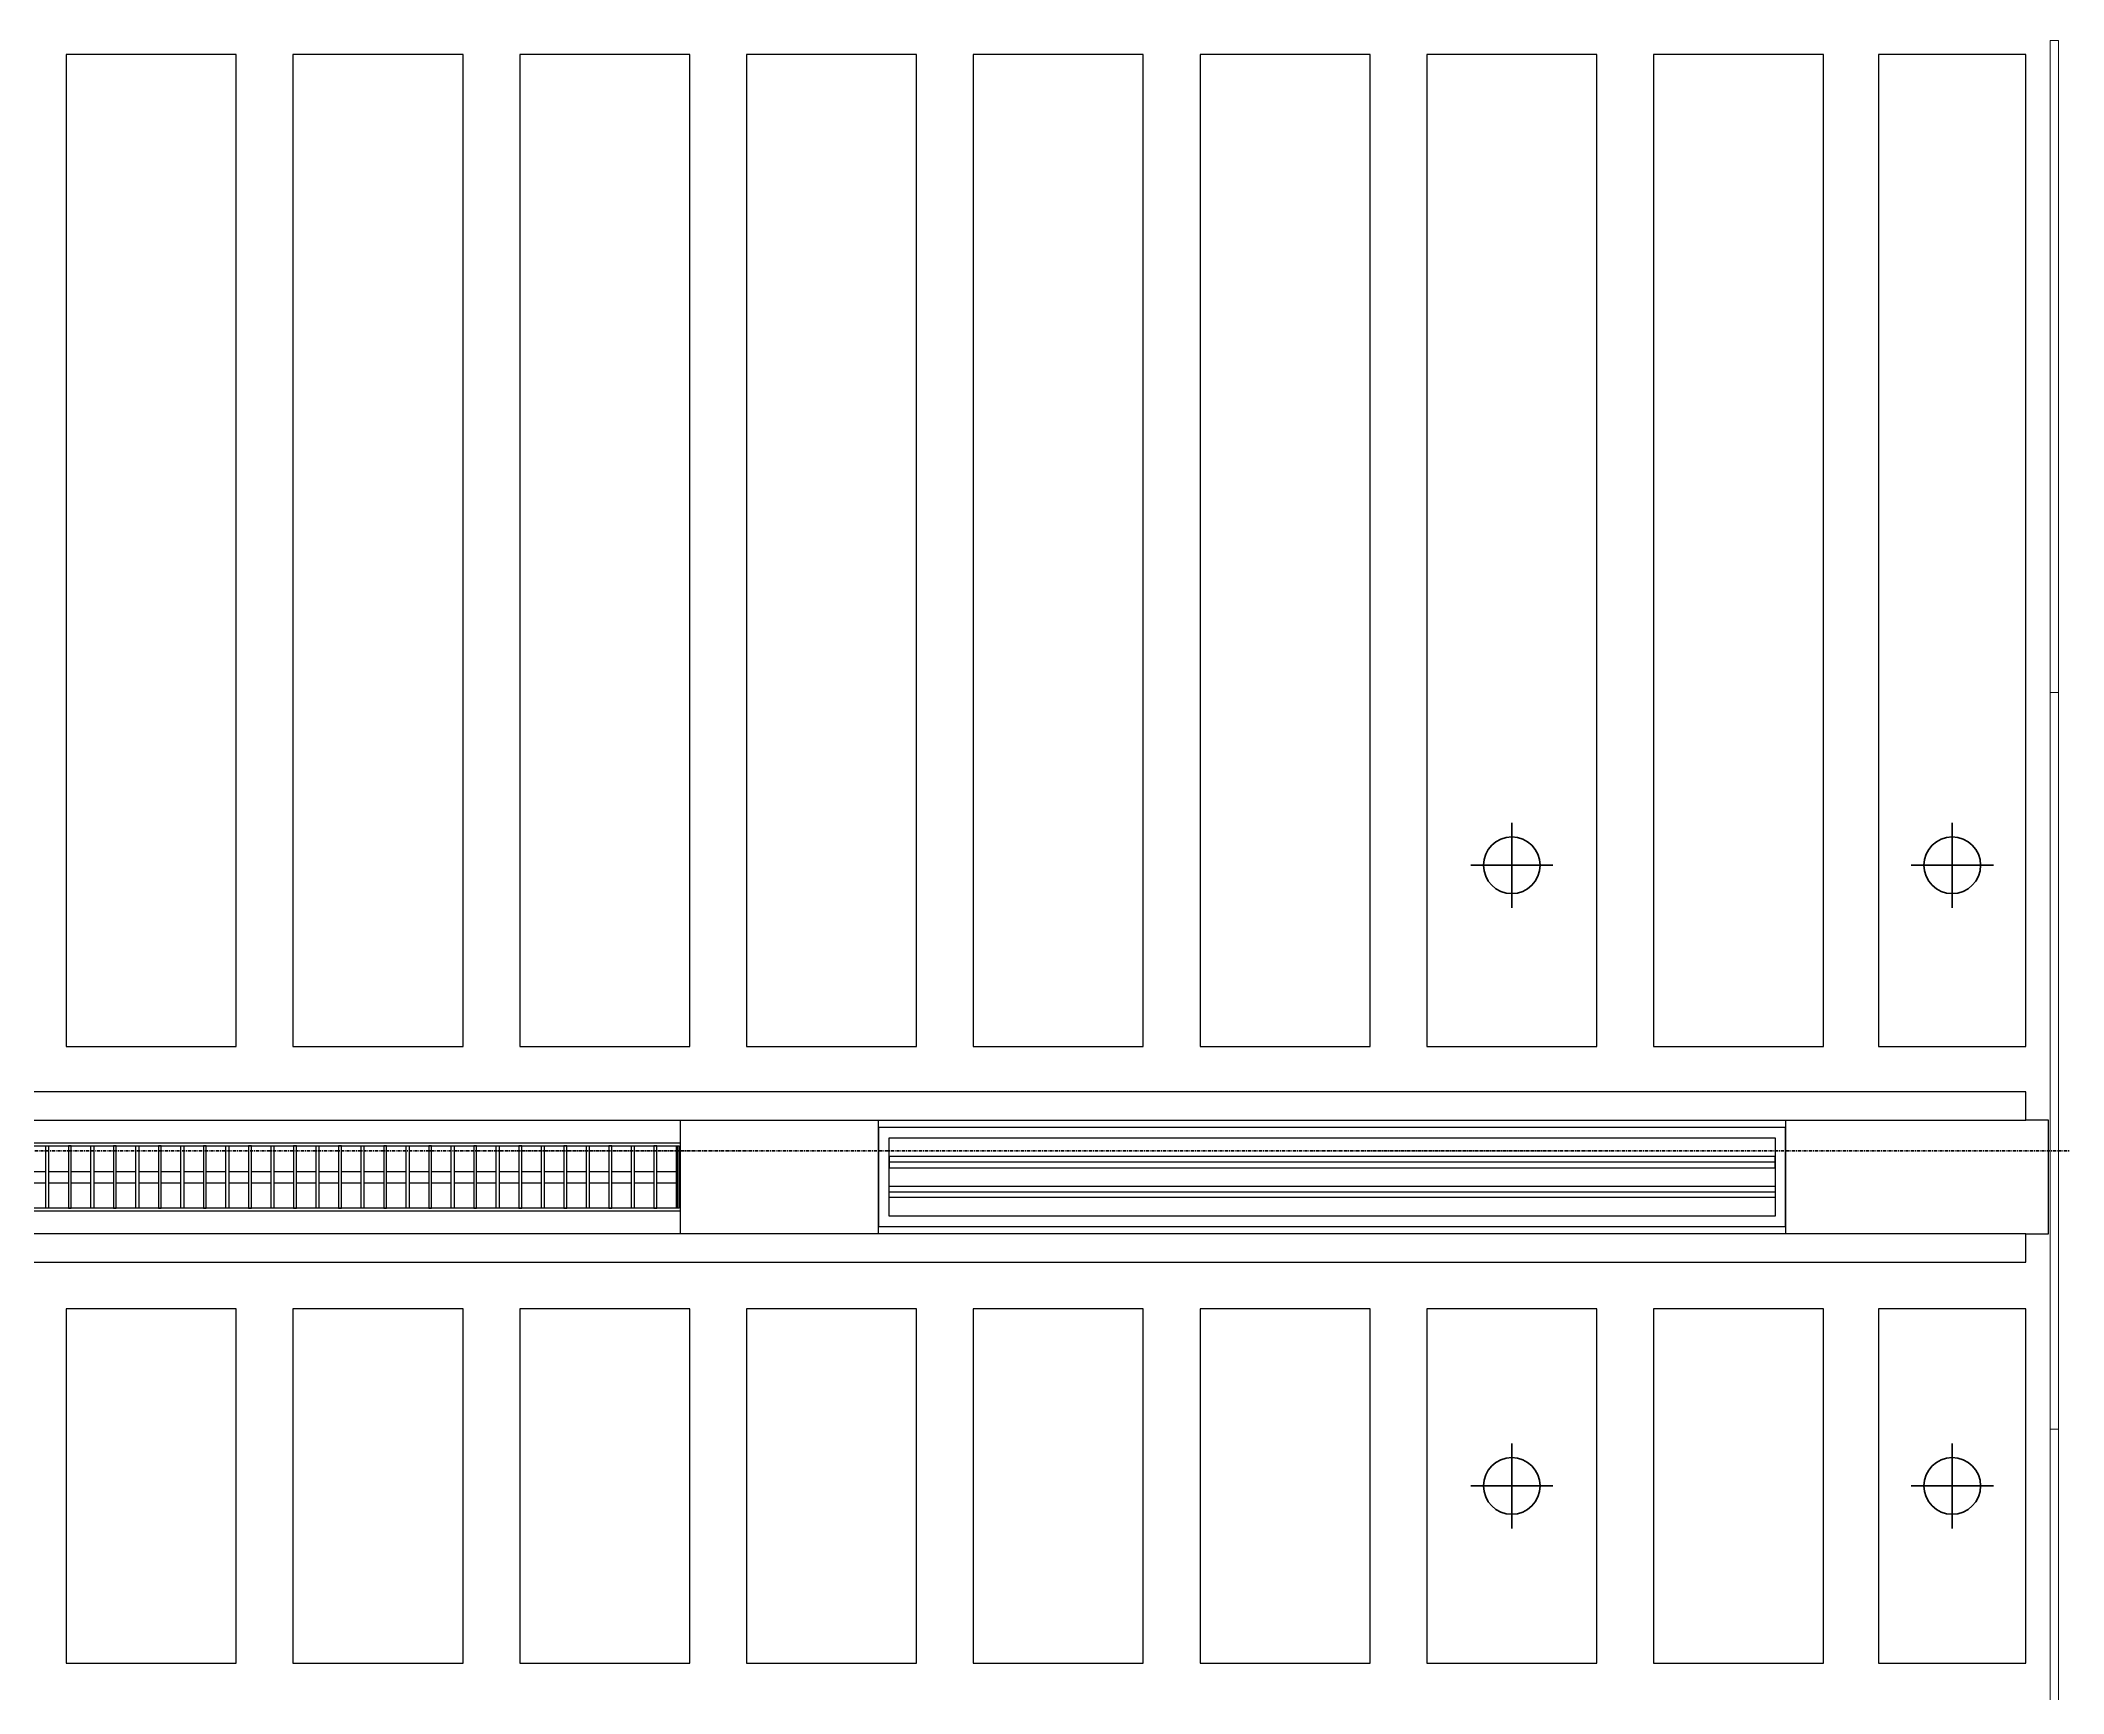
# Model space of a CAD drawing. Header units: millimetres. Extents: x -920231 to -841213, y -17301 to 22361.
# Drawn here: x -853260 to -849691, y 4183 to 7099 of the extents above; entities that cross this region are included whole.
import ezdxf
from ezdxf.enums import TextEntityAlignment as Align
from ezdxf.xclip import XClip

# ---------------------------------------------------------------- set-up
doc = ezdxf.new("R2010")
doc.units = ezdxf.units.MM
doc.header["$XCLIPFRAME"] = 0
doc.linetypes.add('DPA_Grid _ Level 100', pattern=[10, 5.5, -1.6, 1.3, -1.6])
for name, color, linetype in [('000 - WIPEOUT', 250, 'Continuous'), ('001 - ASCESSORIES', 251, 'Continuous'), ('A04_TUBE SERIES', 2, 'Continuous'), ('A11_ALU.SOLID SHEET', 2, 'Continuous')]:
    doc.layers.add(name, color=color, linetype=linetype)
for name, color, linetype, lineweight in [('008 - LIGHTING', 1, 'Continuous', 9), ('A-DETL-GENF', 2, 'Continuous', 35), ('A-GLAZ-CURT', 2, 'Continuous', 9), ('E-LITE-EQPM', 2, 'Continuous', 35), ('G-ANNO-SECL', 3, 'Continuous', 9)]:
    doc.layers.add(name, color=color, linetype=linetype, lineweight=lineweight)

# ---------------------------------------------------------------- blocks, each defined once
blk = doc.blocks.new('System Panel - W-06 Feature Wall Printed Pattern-18610042-4230-01 ENLARGED MULTI-PURPOSE LEVEL - REFLECTED CEILING PLAN - SHEET 1')
at = {"layer": 'A-GLAZ-CURT'}
for p, q in [((-575, -57.5), (-575, -42.5)), ((-575, -42.5), (575, -42.5)), ((575, -57.5), (-575, -57.5)), ((575, -42.5), (575, -57.5))]:
    blk.add_line(p, q, dxfattribs=at)
blk = doc.blocks.new('System Panel - W-06 Feature Wall Printed Pattern-18610021-4230-01 ENLARGED MULTI-PURPOSE LEVEL - REFLECTED CEILING PLAN - SHEET 1')
at = {"layer": 'A-GLAZ-CURT'}
for p, q in [((-650, -57.5), (-650, -42.5)), ((-650, -42.5), (650, -42.5)), ((650, -57.5), (-650, -57.5)), ((650, -42.5), (650, -57.5))]:
    blk.add_line(p, q, dxfattribs=at)
blk = doc.blocks.new('System Panel - W-06 Feature Wall Printed Pattern-18610043-4230-01 ENLARGED MULTI-PURPOSE LEVEL - REFLECTED CEILING PLAN - SHEET 1')
at = {"layer": 'A-GLAZ-CURT'}
for p, q in [((-260, -57.5), (-260, -42.5)), ((-260, -42.5), (260, -42.5)), ((260, -57.5), (-260, -57.5)), ((260, -42.5), (260, -57.5))]:
    blk.add_line(p, q, dxfattribs=at)
blk = doc.blocks.new('*U1801')
blk.add_wipeout([(-25, 0), (25, 0), (25, 21100), (-25, 21100)]).dxf.layer = '000 - WIPEOUT'
at = {"layer": 'A04_TUBE SERIES', "color": 0}
blk.add_lwpolyline([(-25, 0), (25, 0), (25, 21100), (-25, 21100)], close=True, dxfattribs=at)
at = {"layer": 'Defpoints', "color": 250, "flags": 1}
blk.add_attdef('EXTR.OVL-LENGTH_', (-33.1, -9), '', height=5, dxfattribs=at)
blk = doc.blocks.new('*U1800')
blk.add_wipeout([(-25, 0), (25, 0), (25, 21100), (-25, 21100)]).dxf.layer = '000 - WIPEOUT'
at = {"layer": 'A04_TUBE SERIES', "color": 0}
blk.add_lwpolyline([(-25, 0), (25, 0), (25, 21100), (-25, 21100)], close=True, dxfattribs=at)
at = {"layer": 'Defpoints', "color": 250, "flags": 1}
blk.add_attdef('EXTR.OVL-LENGTH_', (-33.1, -9), '', height=5, dxfattribs=at)
blk = doc.blocks.new('*U1799')
at = {"color": 1}
blk.add_wipeout([(600, -60), (-600, -60), (-600, 60), (600, 60)], dxfattribs=at).dxf.layer = '000 - WIPEOUT'
at = {"layer": '001 - ASCESSORIES', "color": 0}
blk.add_lwpolyline([(600, -60), (-600, -60), (-600, 60), (600, 60)], close=True, dxfattribs=at)
at = {"layer": '001 - ASCESSORIES'}
for points in [[(-593.5, -55), (-598.5, -55), (-598.5, 55), (-593.5, 55)], [(595, -55), (-595, -55), (-595, 55), (595, 55)], [(-558.8, -55), (-553.8, -55), (-553.8, 55), (-558.8, 55)], [(-514, -55), (-519, -55), (-519, 55), (-514, 55)], [(-479.3, -55), (-474.3, -55), (-474.3, 55), (-479.3, 55)], [(-434.6, -55), (-439.6, -55), (-439.6, 55), (-434.6, 55)], [(-399.8, -55), (-394.8, -55), (-394.8, 55), (-399.8, 55)], [(-355.1, -55), (-360.1, -55), (-360.1, 55), (-355.1, 55)], [(-320.4, -55), (-315.4, -55), (-315.4, 55), (-320.4, 55)], [(-275.6, -55), (-280.6, -55), (-280.6, 55), (-275.6, 55)], [(-240.9, -55), (-235.9, -55), (-235.9, 55), (-240.9, 55)], [(-196.2, -55), (-201.2, -55), (-201.2, 55), (-196.2, 55)], [(-161.4, -55), (-156.4, -55), (-156.4, 55), (-161.4, 55)], [(-116.7, -55), (-121.7, -55), (-121.7, 55), (-116.7, 55)], [(-82, -55), (-77, -55), (-77, 55), (-82, 55)], [(-37.2, -55), (-42.2, -55), (-42.2, 55), (-37.2, 55)], [(-2.5, -55), (2.5, -55), (2.5, 55), (-2.5, 55)], [(42.2, -55), (37.2, -55), (37.2, 55), (42.2, 55)], [(77, -55), (82, -55), (82, 55), (77, 55)], [(121.7, -55), (116.7, -55), (116.7, 55), (121.7, 55)], [(156.4, -55), (161.4, -55), (161.4, 55), (156.4, 55)], [(201.2, -55), (196.2, -55), (196.2, 55), (201.2, 55)], [(235.9, -55), (240.9, -55), (240.9, 55), (235.9, 55)], [(280.6, -55), (275.6, -55), (275.6, 55), (280.6, 55)], [(315.4, -55), (320.4, -55), (320.4, 55), (315.4, 55)], [(360.1, -55), (355.1, -55), (355.1, 55), (360.1, 55)], [(394.8, -55), (399.8, -55), (399.8, 55), (394.8, 55)], [(439.6, -55), (434.6, -55), (434.6, 55), (439.6, 55)], [(474.3, -55), (479.3, -55), (479.3, 55), (474.3, 55)], [(519, -55), (514, -55), (514, 55), (519, 55)], [(553.8, -55), (558.8, -55), (558.8, 55), (553.8, 55)], [(598.5, -55), (593.5, -55), (593.5, 55), (598.5, 55)]]:
    blk.add_lwpolyline(points, close=True, dxfattribs=at)
for points in [[(-593.5, 10), (-558.8, 10)], [(-553.8, 10), (-519, 10)], [(-514, 10), (-479.3, 10)], [(-474.3, 10), (-439.6, 10)], [(-434.6, 10), (-399.8, 10)], [(-394.8, 10), (-360.1, 10)], [(-355.1, 10), (-320.4, 10)], [(-315.4, 10), (-280.6, 10)], [(-275.6, 10), (-240.9, 10)], [(-235.9, 10), (-201.2, 10)], [(-196.2, 10), (-161.4, 10)], [(-156.4, 10), (-121.7, 10)], [(-116.7, 10), (-82, 10)], [(-77, 10), (-42.2, 10)], [(-37.2, 10), (-2.5, 10)], [(2.5, 10), (37.2, 10)], [(42.2, 10), (77, 10)], [(82, 10), (116.7, 10)], [(121.7, 10), (156.4, 10)], [(161.4, 10), (196.2, 10)], [(201.2, 10), (235.9, 10)], [(240.9, 10), (275.6, 10)], [(280.6, 10), (315.4, 10)], [(320.4, 10), (355.1, 10)], [(360.1, 10), (394.8, 10)], [(399.8, 10), (434.6, 10)], [(439.6, 10), (474.3, 10)], [(479.3, 10), (514, 10)], [(519, 10), (553.8, 10)], [(558.8, 10), (593.5, 10)], [(-593.5, -10), (-558.8, -10)], [(-553.8, -10), (-519, -10)], [(-514, -10), (-479.3, -10)], [(-474.3, -10), (-439.6, -10)], [(-434.6, -10), (-399.8, -10)], [(-394.8, -10), (-360.1, -10)], [(-355.1, -10), (-320.4, -10)], [(-315.4, -10), (-280.6, -10)], [(-275.6, -10), (-240.9, -10)], [(-235.9, -10), (-201.2, -10)], [(-196.2, -10), (-161.4, -10)], [(-156.4, -10), (-121.7, -10)], [(-116.7, -10), (-82, -10)], [(-77, -10), (-42.2, -10)], [(-37.2, -10), (-2.5, -10)], [(2.5, -10), (37.2, -10)], [(42.2, -10), (77, -10)], [(82, -10), (116.7, -10)], [(121.7, -10), (156.4, -10)], [(161.4, -10), (196.2, -10)], [(201.2, -10), (235.9, -10)], [(240.9, -10), (275.6, -10)], [(280.6, -10), (315.4, -10)], [(320.4, -10), (355.1, -10)], [(360.1, -10), (394.8, -10)], [(399.8, -10), (434.6, -10)], [(439.6, -10), (474.3, -10)], [(479.3, -10), (514, -10)], [(519, -10), (553.8, -10)], [(558.8, -10), (593.5, -10)]]:
    blk.add_lwpolyline(points, dxfattribs=at)
blk = doc.blocks.new('*U1755')
at = {"layer": '001 - ASCESSORIES', "color": 0, "linetype": 'ByBlock'}
blk.add_lwpolyline([(800, 87.5), (-800, 87.5), (-800, -87.5), (800, -87.5)], close=True, dxfattribs=at)
at = {"layer": '001 - ASCESSORIES', "linetype": 'ByBlock'}
for points in [[(-781.5, 69), (781.5, 69), (781.5, -69), (-781.5, -69)], [(781.5, 36.3), (-781.5, 36.3), (-781.5, 16.3), (781.5, 16.3)], [(-781.5, -16.3), (781.5, -16.3), (781.5, -36.3), (-781.5, -36.3)]]:
    blk.add_lwpolyline(points, close=True, dxfattribs=at)
for points in [[(781.5, 26.3), (-781.5, 26.3)], [(-781.5, -26.3), (781.5, -26.3)]]:
    blk.add_lwpolyline(points, dxfattribs=at)
blk = doc.blocks.new('*U1862')
blk.add_point((0, 0))
at = {"layer": 'Defpoints', "color": 250}
blk.add_text('AL.SHEET-HAT-TYPE-C', height=7, rotation=270, dxfattribs=at).set_placement((15, 0), align=Align.BOTTOM_CENTER)
blk.add_wipeout([(0, -100), (350, -100), (350, 100), (0, 100)]).dxf.layer = '000 - WIPEOUT'
at = {"layer": 'A11_ALU.SOLID SHEET', "color": 0}
blk.add_lwpolyline([(0, -100), (350, -100), (350, 100), (0, 100)], close=True, dxfattribs=at)
blk = doc.blocks.new('*U1961')
blk.add_point((0, 0))
at = {"layer": 'Defpoints', "color": 250}
blk.add_text('AL.SHEET-HAT-TYPE-C', height=7, rotation=270, dxfattribs=at).set_placement((15, 0), align=Align.BOTTOM_CENTER)
blk.add_wipeout([(0, -100), (464, -100), (464, 100), (0, 100)]).dxf.layer = '000 - WIPEOUT'
at = {"layer": 'A11_ALU.SOLID SHEET', "color": 0}
blk.add_lwpolyline([(0, -100), (464, -100), (464, 100), (0, 100)], close=True, dxfattribs=at)
blk = doc.blocks.new('*U1929')
at = {"color": 3}
for points in [[(-875, -7050), (875, -7050), (875, -7350), (-875, -7350)], [(-875, -7450), (875, -7450), (875, -7750), (-875, -7750)], [(-875, -7850), (875, -7850), (875, -8150), (-875, -8150)], [(-875, -8250), (875, -8250), (875, -8550), (-875, -8550)], [(-875, -8650), (875, -8650), (875, -8950), (-875, -8950)], [(-875, -9050), (875, -9050), (875, -9350), (-875, -9350)], [(-875, -9450), (875, -9450), (875, -9750), (-875, -9750)], [(-875, -9850), (875, -9850), (875, -10150), (-875, -10150)]]:
    blk.add_wipeout(points, dxfattribs=at).dxf.layer = '000 - WIPEOUT'
at = {"layer": 'A11_ALU.SOLID SHEET', "color": 0, "linetype": 'ByBlock'}
for points in [[(-875, -7350), (875, -7350), (875, -7050), (-875, -7050)], [(-875, -7750), (875, -7750), (875, -7450), (-875, -7450)], [(-875, -8150), (875, -8150), (875, -7850), (-875, -7850)], [(-875, -8550), (875, -8550), (875, -8250), (-875, -8250)], [(-875, -8950), (875, -8950), (875, -8650), (-875, -8650)], [(-875, -9350), (875, -9350), (875, -9050), (-875, -9050)], [(-875, -9750), (875, -9750), (875, -9450), (-875, -9450)], [(-875, -10150), (875, -10150), (875, -9850), (-875, -9850)]]:
    blk.add_lwpolyline(points, close=True, dxfattribs=at)
blk = doc.blocks.new('*U1930')
at = {"color": 3}
for points in [[(-312.5, -7050), (312.5, -7050), (312.5, -7350), (-312.5, -7350)], [(-312.5, -7450), (312.5, -7450), (312.5, -7750), (-312.5, -7750)], [(-312.5, -7850), (312.5, -7850), (312.5, -8150), (-312.5, -8150)], [(-312.5, -8250), (312.5, -8250), (312.5, -8550), (-312.5, -8550)], [(-312.5, -8650), (312.5, -8650), (312.5, -8950), (-312.5, -8950)], [(-312.5, -9050), (312.5, -9050), (312.5, -9350), (-312.5, -9350)], [(-312.5, -9450), (312.5, -9450), (312.5, -9750), (-312.5, -9750)], [(-312.5, -9850), (312.5, -9850), (312.5, -10150), (-312.5, -10150)]]:
    blk.add_wipeout(points, dxfattribs=at).dxf.layer = '000 - WIPEOUT'
at = {"layer": 'A11_ALU.SOLID SHEET', "color": 0, "linetype": 'ByBlock'}
for points in [[(-312.5, -7350), (312.5, -7350), (312.5, -7050), (-312.5, -7050)], [(-312.5, -7750), (312.5, -7750), (312.5, -7450), (-312.5, -7450)], [(-312.5, -8150), (312.5, -8150), (312.5, -7850), (-312.5, -7850)], [(-312.5, -8550), (312.5, -8550), (312.5, -8250), (-312.5, -8250)], [(-312.5, -8950), (312.5, -8950), (312.5, -8650), (-312.5, -8650)], [(-312.5, -9350), (312.5, -9350), (312.5, -9050), (-312.5, -9050)], [(-312.5, -9750), (312.5, -9750), (312.5, -9450), (-312.5, -9450)], [(-312.5, -10150), (312.5, -10150), (312.5, -9850), (-312.5, -9850)]]:
    blk.add_lwpolyline(points, close=True, dxfattribs=at)
blk = doc.blocks.new('*U1825')
at = {"layer": 'Defpoints'}
blk.add_point((0, 0), dxfattribs=at)
blk.add_wipeout([(875, 250), (875, 510), (-875, 510), (-875, 250)]).dxf.layer = '000 - WIPEOUT'
at = {"layer": 'A11_ALU.SOLID SHEET', "color": 0}
blk.add_lwpolyline([(875, 250), (875, 510), (-875, 510), (-875, 250)], close=True, dxfattribs=at)
at = {"layer": 'Defpoints'}
blk.add_point((0, 400), dxfattribs=at)
blk = doc.blocks.new('*U1826')
at = {"layer": 'Defpoints'}
blk.add_point((0, 0), dxfattribs=at)
blk.add_wipeout([(312.5, 250), (312.5, 510), (-312.5, 510), (-312.5, 250)]).dxf.layer = '000 - WIPEOUT'
at = {"layer": 'A11_ALU.SOLID SHEET', "color": 0}
blk.add_lwpolyline([(312.5, 250), (312.5, 510), (-312.5, 510), (-312.5, 250)], close=True, dxfattribs=at)
at = {"layer": 'Defpoints'}
blk.add_point((0, 400), dxfattribs=at)
blk = doc.blocks.new('*U1969')
at = {"layer": 'A11_ALU.SOLID SHEET', "linetype": 'ByBlock'}
for name, p, rotation in [('*U1929', (-115582, 2620), 90), ('*U1930', (-115582, 970), 89.99999999999999)]:
    blk.add_blockref(name, p, dxfattribs=dict(at, rotation=rotation))
at = {"layer": 'A11_ALU.SOLID SHEET', "color": 1}
for name, p in [('*U1862', (-107449, 1515)), ('*U1961', (-105499, 1515))]:
    blk.add_blockref(name, p, dxfattribs=at)
at = {"layer": '008 - LIGHTING'}
for name, p in [('*U1799', (-108049, 1515)), ('*U1755', (-106299, 1515))]:
    blk.add_blockref(name, p, dxfattribs=at)
at = {"layer": 'A11_ALU.SOLID SHEET', "color": 0, "linetype": 'ByBlock', "rotation": 270}
for name, p in [('*U1825', (-105585, 2620)), ('*U1826', (-105585, 970))]:
    blk.add_blockref(name, p, dxfattribs=at)
at = {"layer": 'A04_TUBE SERIES', "linetype": 'ByBlock', "rotation": 270}
for name, p in [('*U1800', (-126175, 1640)), ('*U1801', (-126175, 1390))]:
    blk.add_blockref(name, p, dxfattribs=at)
blk = doc.blocks.new('LGF_DL_SAA_LowPower_DL1a - LGF_DL_SAA_LowPower_DL1a-8832329-4130-01 MULTI-PURPOSE LEVEL - REFLECTED CEILING PLAN')
at = {"layer": 'A-DETL-GENF'}
for p, q in [((0, 75), (0, -75)), ((72.5, 0), (-72.5, 0))]:
    blk.add_line(p, q, dxfattribs=at)
blk.add_circle((0, 0), 50, dxfattribs=at)
blk = doc.blocks.new('C-1-PP19-AR-4130-01-B_20250829-225100_EXLIGHT')
at = {"layer": 'E-LITE-EQPM', "extrusion": (0, 0, -1), "rotation": 180}
for p in [(105982, 2065), (105205, 2065), (105982, 970), (105205, 970)]:
    blk.add_blockref('LGF_DL_SAA_LowPower_DL1a - LGF_DL_SAA_LowPower_DL1a-8832329-4130-01 MULTI-PURPOSE LEVEL - REFLECTED CEILING PLAN', p, dxfattribs=at)

msp = doc.modelspace()

# ---------------------------------------------------------------- block references
ref = msp.add_blockref('*U1969', (-744682.4, 3579))
XClip(ref).set_block_clipping_path([(-170955.001718735, -20880.0077451951), (-101425.4223389953, 14393.0014498747)])

# ---------------------------------------------------------------- next in the draw order: linework, layer by layer
at = {"layer": 'G-ANNO-SECL', "linetype": 'DPA_Grid _ Level 100', "lineweight": 50}
msp.add_line((-918420, 5139.9), (-844147.5, 5139.9), dxfattribs=at)

# ---------------------------------------------------------------- next in the draw order: block references
ref = msp.add_blockref('C-1-PP19-AR-4130-01-B_20250829-225100_EXLIGHT', (-744682.4, 3579))
XClip(ref).set_block_clipping_path([(-170955.001718735, -20880.0077451951), (-101425.4223389953, 14393.0014498747)])
at = {"layer": 'A-GLAZ-CURT', "rotation": 270}
for name, p in [('System Panel - W-06 Feature Wall Printed Pattern-18610042-4230-01 ENLARGED MULTI-PURPOSE LEVEL - REFLECTED CEILING PLAN - SHEET 1', (-849657.4, 6524)), ('System Panel - W-06 Feature Wall Printed Pattern-18610021-4230-01 ENLARGED MULTI-PURPOSE LEVEL - REFLECTED CEILING PLAN - SHEET 1', (-849657.4, 5299)), ('System Panel - W-06 Feature Wall Printed Pattern-18610043-4230-01 ENLARGED MULTI-PURPOSE LEVEL - REFLECTED CEILING PLAN - SHEET 1', (-849657.4, 4389))]:
    msp.add_blockref(name, p, dxfattribs=at)

doc.saveas('drawing.dxf')
